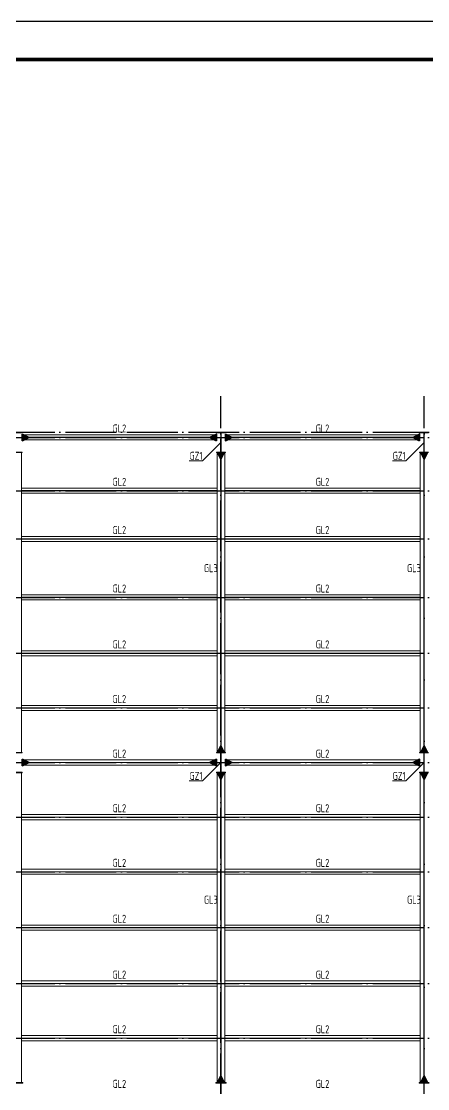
# Model space of a CAD drawing. Extents: x 19118 to 566552, y -1188739 to 92943.
# Drawn here: x 163848 to 179848, y -345099 to -303084 of the extents above; entities that cross this region are included whole.
import ezdxf
from ezdxf.enums import TextEntityAlignment as Align

# ---------------------------------------------------------------- set-up
doc = ezdxf.new("R2010")
doc.units = 0
doc.header["$LTSCALE"] = 1000
doc.header["$MEASUREMENT"] = 0
doc.linetypes.add('DOTE', pattern=[2.42, 2, -0.2, 0.02, -0.2])
doc.linetypes.add('线型2', pattern=[5, 3, -2])
doc.layers.add('DOTE', color=9, linetype='DOTE')
doc.layers.add('PUB_TITLE', color=4, linetype='CONTINUOUS')
for name, color, linetype, lineweight in [('字符标注', 9, 'CONTINUOUS', 18), ('柱_主零件_实线', 51, 'CONTINUOUS', 18), ('梁_主零件_实线', 141, 'CONTINUOUS', 18), ('梁截面名称', 9, 'CONTINUOUS', 18), ('连接标识_刚接符号_梁端', 141, 'CONTINUOUS', 35)]:
    doc.layers.add(name, color=color, linetype=linetype, lineweight=lineweight)
doc.styles.add('PkpmHz', font='Pkpmeng', dxfattribs={"width": 0.7, "bigfont": 'hztxt'})

msp = doc.modelspace()

# ---------------------------------------------------------------- hatches: boundary and pattern name
at = {"layer": '连接标识_刚接符号_梁端'}
for points in [[(163883.4, -319330.75), (164143.4, -319460.75), (163883.4, -319590.75)], [(171533.3, -319590.75), (171273.3, -319460.75), (171533.3, -319330.75)], [(171883.3, -319330.75), (172143.3, -319460.75), (171883.3, -319590.75)], [(179533.3, -319590.75), (179273.3, -319460.75), (179533.3, -319330.75)], [(171838.3, -320060.75), (171708.3, -320320.75), (171578.3, -320060.75)], [(179838.3, -320060.75), (179708.3, -320320.75), (179578.3, -320060.75)], [(171578.3, -331860.75), (171708.3, -331600.75), (171838.3, -331860.75)], [(179578.3, -331860.75), (179708.3, -331600.75), (179838.3, -331860.75)], [(163883.4, -332130.75), (164143.4, -332260.75), (163883.4, -332390.75)], [(171533.3, -332390.75), (171273.3, -332260.75), (171533.3, -332130.75)], [(171883.3, -332130.75), (172143.3, -332260.75), (171883.3, -332390.75)], [(179533.3, -332390.75), (179273.3, -332260.75), (179533.3, -332130.75)], [(171838.3, -332660.75), (171708.3, -332920.75), (171578.3, -332660.75)], [(179838.3, -332660.75), (179708.3, -332920.75), (179578.3, -332660.75)], [(171578.3, -344860.75), (171708.3, -344600.75), (171838.3, -344860.75)], [(179578.3, -344860.75), (179708.3, -344600.75), (179838.3, -344860.75)]]:
    msp.add_hatch(color=256, dxfattribs=at).paths.add_polyline_path(points)

# ---------------------------------------------------------------- linework, layer by layer
at = {"layer": 'DOTE', "color": 8}
for p, q in [((171708.4, -372340.79), (171708.4, -317833.71)), ((179708.4, -372340.79), (179708.4, -317833.71)), ((97826.88, -319260.75), (206364.14, -319260.75)), ((97826.88, -319460.75), (206364.14, -319460.75)), ((97826.88, -321560.76), (206364.14, -321560.76)), ((97826.88, -323460.75), (206364.14, -323460.75)), ((97826.88, -325760.75), (206364.14, -325760.75)), ((97826.88, -327960.75), (206364.14, -327960.75)), ((97826.88, -330110.75), (206364.14, -330110.75)), ((97826.88, -332260.75), (206364.14, -332260.75)), ((97826.88, -334410.75), (206364.14, -334410.75)), ((97826.88, -336560.75), (206364.14, -336560.75)), ((97826.88, -338760.75), (206364.14, -338760.75)), ((97826.88, -340960.75), (206364.14, -340960.75)), ((97826.88, -343110.75), (206364.14, -343110.75))]:
    msp.add_line(p, q, dxfattribs=at)
at = {"layer": 'PUB_TITLE'}
msp.add_lwpolyline([(77811.65, -392183.6), (235461.65, -392183.6), (235461.65, -303083.6), (77811.65, -303083.6)], close=True, dxfattribs=at)
at = {"layer": 'PUB_TITLE', "const_width": 150}
msp.add_lwpolyline([(81561.65, -390683.6), (233961.65, -390683.6), (233961.65, -304583.6), (81561.65, -304583.6)], close=True, dxfattribs=at)
at = {"layer": '字符标注'}
for p, q in [((171708.3, -319660.75), (170988.25, -320380.8)), ((179708.3, -319660.75), (178988.25, -320380.8)), ((170988.25, -320380.8), (170463.25, -320380.8)), ((178988.25, -320380.8), (178463.25, -320380.8)), ((171708.3, -332260.75), (170988.25, -332980.8)), ((179708.3, -332260.75), (178988.25, -332980.8)), ((170988.25, -332980.8), (170463.25, -332980.8)), ((178988.25, -332980.8), (178463.25, -332980.8))]:
    msp.add_line(p, q, dxfattribs=at)
at = {"layer": '字符标注', "const_width": 2}
for points in [[(171709.3, -319660.75, 1), (171707.3, -319660.75, 1)], [(179709.3, -319660.75, 1), (179707.3, -319660.75, 1)], [(171709.3, -332260.75, 1), (171707.3, -332260.75, 1)], [(179709.3, -332260.75, 1), (179707.3, -332260.75, 1)]]:
    msp.add_lwpolyline(points, format="xyb", close=True, dxfattribs=at)
at = {"layer": '柱_主零件_实线', "ltscale": 20}
for p, q in [((163883.4, -319260.75), (163533.4, -319260.75)), ((163533.4, -319280.75), (163883.4, -319280.75)), ((163883.4, -319280.75), (163883.4, -319260.75)), ((171883.3, -319260.75), (171533.3, -319260.75)), ((171533.3, -319260.75), (171533.3, -319280.75)), ((171533.3, -319280.75), (171883.3, -319280.75)), ((171701.3, -319280.75), (171701.3, -320040.75)), ((171715.3, -320040.75), (171715.3, -319280.75)), ((171883.3, -319280.75), (171883.3, -319260.75)), ((179883.3, -319260.75), (179533.3, -319260.75)), ((179533.3, -319260.75), (179533.3, -319280.75)), ((179533.3, -319280.75), (179883.3, -319280.75)), ((179701.3, -319280.75), (179701.3, -320040.75)), ((179715.3, -320040.75), (179715.3, -319280.75)), ((163883.4, -320040.75), (163533.4, -320040.75)), ((163533.4, -320060.75), (163883.4, -320060.75)), ((163883.4, -320060.75), (163883.4, -320040.75)), ((171533.3, -320040.75), (171533.3, -320060.75)), ((171883.3, -320040.75), (171533.3, -320040.75)), ((171533.3, -320060.75), (171883.3, -320060.75)), ((171883.3, -320060.75), (171883.3, -320040.75)), ((179533.3, -320040.75), (179533.3, -320060.75)), ((179883.3, -320040.75), (179533.3, -320040.75)), ((179533.3, -320060.75), (179883.3, -320060.75)), ((163883.4, -331860.75), (163533.4, -331860.75)), ((163533.4, -331880.75), (163883.4, -331880.75)), ((163883.4, -331880.75), (163883.4, -331860.75)), ((171883.3, -331860.75), (171533.3, -331860.75)), ((171533.3, -331860.75), (171533.3, -331880.75)), ((171533.3, -331880.75), (171883.3, -331880.75)), ((171701.3, -331880.75), (171701.3, -332640.75)), ((171715.3, -332640.75), (171715.3, -331880.75)), ((171883.3, -331880.75), (171883.3, -331860.75)), ((179883.3, -331860.75), (179533.3, -331860.75)), ((179533.3, -331860.75), (179533.3, -331880.75)), ((179533.3, -331880.75), (179883.3, -331880.75)), ((179701.3, -331880.75), (179701.3, -332640.75)), ((179715.3, -332640.75), (179715.3, -331880.75)), ((163883.4, -332640.75), (163533.4, -332640.75)), ((163533.4, -332660.75), (163883.4, -332660.75)), ((163883.4, -332660.75), (163883.4, -332640.75)), ((171533.3, -332640.75), (171533.3, -332660.75)), ((171883.3, -332640.75), (171533.3, -332640.75)), ((171533.3, -332660.75), (171883.3, -332660.75)), ((171883.3, -332660.75), (171883.3, -332640.75)), ((179533.3, -332640.75), (179533.3, -332660.75)), ((179883.3, -332640.75), (179533.3, -332640.75)), ((179533.3, -332660.75), (179883.3, -332660.75)), ((163908.4, -344860.75), (163508.4, -344860.75)), ((163508.4, -344880.75), (163908.4, -344880.75)), ((163908.4, -344880.75), (163908.4, -344860.75)), ((171908.3, -344860.75), (171508.3, -344860.75)), ((171508.3, -344860.75), (171508.3, -344880.75)), ((171508.3, -344880.75), (171908.3, -344880.75)), ((171701.3, -344880.75), (171701.3, -345640.75)), ((171715.3, -345640.75), (171715.3, -344880.75)), ((171908.3, -344880.75), (171908.3, -344860.75)), ((179908.3, -344860.75), (179508.3, -344860.75)), ((179508.3, -344860.75), (179508.3, -344880.75)), ((179508.3, -344880.75), (179908.3, -344880.75)), ((179701.3, -344880.75), (179701.3, -345640.75)), ((179715.3, -345640.75), (179715.3, -344880.75))]:
    msp.add_line(p, q, dxfattribs=at)
at = {"layer": '梁_主零件_实线', "ltscale": 20}
for p, q in [((163883.4, -319360.75), (163883.4, -319560.75)), ((171533.3, -319360.75), (163883.4, -319360.75)), ((163883.4, -319560.75), (171533.3, -319560.75)), ((171533.3, -319560.75), (171533.3, -319360.75)), ((171883.3, -319360.75), (171883.3, -319560.75)), ((179533.3, -319360.75), (171883.3, -319360.75)), ((171883.3, -319560.75), (179533.3, -319560.75)), ((179533.3, -319560.75), (179533.3, -319360.75)), ((163858.4, -320060.75), (163558.4, -320060.75)), ((163858.4, -331860.75), (163858.4, -320060.75)), ((171858.3, -320060.75), (171558.3, -320060.75)), ((171558.3, -320060.75), (171558.3, -331860.75)), ((171858.3, -331860.75), (171858.3, -320060.75)), ((179858.3, -320060.75), (179558.3, -320060.75)), ((179558.3, -320060.75), (179558.3, -331860.75)), ((163858.4, -321460.75), (163858.4, -321660.75)), ((171558.3, -321460.75), (163858.4, -321460.75)), ((163858.4, -321660.75), (171558.3, -321660.75)), ((171558.3, -321660.75), (171558.3, -321460.75)), ((171858.3, -321460.75), (171858.3, -321660.75)), ((179558.3, -321460.75), (171858.3, -321460.75)), ((171858.3, -321660.75), (179558.3, -321660.75)), ((179558.3, -321660.75), (179558.3, -321460.75)), ((163858.4, -323360.75), (163858.4, -323560.75)), ((171558.3, -323360.75), (163858.4, -323360.75)), ((171558.3, -323560.75), (171558.3, -323360.75)), ((171858.3, -323360.75), (171858.3, -323560.75)), ((179558.3, -323360.75), (171858.3, -323360.75)), ((179558.3, -323560.75), (179558.3, -323360.75)), ((163858.4, -323560.75), (171558.3, -323560.75)), ((171858.3, -323560.75), (179558.3, -323560.75)), ((163858.4, -325660.75), (163858.4, -325860.75)), ((171558.3, -325660.75), (163858.4, -325660.75)), ((163858.4, -325860.75), (171558.3, -325860.75)), ((171558.3, -325860.75), (171558.3, -325660.75)), ((171858.3, -325660.75), (171858.3, -325860.75)), ((179558.3, -325660.75), (171858.3, -325660.75)), ((171858.3, -325860.75), (179558.3, -325860.75)), ((179558.3, -325860.75), (179558.3, -325660.75)), ((163858.4, -327860.75), (163858.4, -328060.75)), ((171558.3, -327860.75), (163858.4, -327860.75)), ((163858.4, -328060.75), (171558.3, -328060.75)), ((171558.3, -328060.75), (171558.3, -327860.75)), ((171858.3, -327860.75), (171858.3, -328060.75)), ((179558.3, -327860.75), (171858.3, -327860.75)), ((171858.3, -328060.75), (179558.3, -328060.75)), ((179558.3, -328060.75), (179558.3, -327860.75)), ((163858.4, -330010.75), (163858.4, -330210.75)), ((171558.3, -330010.75), (163858.4, -330010.75)), ((163858.4, -330210.75), (171558.3, -330210.75)), ((171558.3, -330210.75), (171558.3, -330010.75)), ((171858.3, -330010.75), (171858.3, -330210.75)), ((179558.3, -330010.75), (171858.3, -330010.75)), ((171858.3, -330210.75), (179558.3, -330210.75)), ((179558.3, -330210.75), (179558.3, -330010.75)), ((163558.4, -331860.75), (163858.4, -331860.75)), ((171558.3, -331860.75), (171858.3, -331860.75)), ((179558.3, -331860.75), (179858.3, -331860.75)), ((163883.4, -332160.75), (163883.4, -332360.75)), ((171533.3, -332160.75), (163883.4, -332160.75)), ((171533.3, -332360.75), (171533.3, -332160.75)), ((171883.3, -332160.75), (171883.3, -332360.75)), ((179533.3, -332160.75), (171883.3, -332160.75)), ((179533.3, -332360.75), (179533.3, -332160.75)), ((163858.4, -332660.75), (163558.4, -332660.75)), ((163858.4, -344860.75), (163858.4, -332660.75)), ((163883.4, -332360.75), (171533.3, -332360.75)), ((171858.3, -332660.75), (171558.3, -332660.75)), ((171558.3, -332660.75), (171558.3, -344860.75)), ((171858.3, -344860.75), (171858.3, -332660.75)), ((171883.3, -332360.75), (179533.3, -332360.75)), ((179858.3, -332660.75), (179558.3, -332660.75)), ((179558.3, -332660.75), (179558.3, -344860.75)), ((163858.4, -334310.75), (163858.4, -334510.75)), ((163858.4, -334310.75), (171558.3, -334310.75)), ((171558.3, -334510.75), (171558.3, -334310.75)), ((171858.3, -334310.75), (171858.3, -334510.75)), ((179558.3, -334310.75), (171858.3, -334310.75)), ((179558.3, -334510.75), (179558.3, -334310.75)), ((163858.4, -334510.75), (171558.3, -334510.75)), ((171858.3, -334510.75), (179558.3, -334510.75)), ((163858.4, -336460.75), (163858.4, -336660.75)), ((171558.3, -336460.75), (163858.4, -336460.75)), ((171558.3, -336660.75), (171558.3, -336460.75)), ((171858.3, -336460.75), (171858.3, -336660.75)), ((179558.3, -336460.75), (171858.3, -336460.75)), ((179558.3, -336660.75), (179558.3, -336460.75)), ((163858.4, -336660.75), (171558.3, -336660.75)), ((171858.3, -336660.75), (179558.3, -336660.75)), ((163858.4, -338660.75), (163858.4, -338860.75)), ((171558.3, -338660.75), (163858.4, -338660.75)), ((163858.4, -338860.75), (171558.3, -338860.75)), ((171558.3, -338860.75), (171558.3, -338660.75)), ((171858.3, -338660.75), (171858.3, -338860.75)), ((179558.3, -338660.75), (171858.3, -338660.75)), ((171858.3, -338860.75), (179558.3, -338860.75)), ((179558.3, -338860.75), (179558.3, -338660.75)), ((163858.4, -340860.75), (163858.4, -341060.75)), ((171558.3, -340860.75), (163858.4, -340860.75)), ((163858.4, -341060.75), (171558.3, -341060.75)), ((171558.3, -341060.75), (171558.3, -340860.75)), ((171858.3, -340860.75), (171858.3, -341060.75)), ((179558.3, -340860.75), (171858.3, -340860.75)), ((171858.3, -341060.75), (179558.3, -341060.75)), ((179558.3, -341060.75), (179558.3, -340860.75)), ((163858.4, -343010.75), (163858.4, -343210.75)), ((171558.3, -343010.75), (163858.4, -343010.75)), ((163858.4, -343210.75), (171558.3, -343210.75)), ((171558.3, -343210.75), (171558.3, -343010.75)), ((171858.3, -343010.75), (171858.3, -343210.75)), ((171858.3, -343010.75), (179558.3, -343010.75)), ((171858.3, -343210.75), (179558.3, -343210.75)), ((179558.3, -343210.75), (179558.3, -343010.75)), ((163558.4, -344860.75), (163858.4, -344860.75)), ((171558.3, -344860.75), (171858.3, -344860.75)), ((179558.3, -344860.75), (179858.3, -344860.75))]:
    msp.add_line(p, q, dxfattribs=at)
at = {"layer": '梁_主零件_实线', "linetype": '线型2', "ltscale": 20}
for p, q in [((163883.4, -319457.74), (171533.3, -319457.74)), ((163883.4, -319463.74), (171533.3, -319463.74)), ((171883.3, -319457.74), (179533.3, -319457.74)), ((171883.3, -319463.74), (179533.3, -319463.74)), ((171702.3, -331860.75), (171702.3, -320060.75)), ((171714.3, -331860.75), (171714.3, -320060.75)), ((179702.3, -331860.75), (179702.3, -320060.75)), ((179714.3, -331860.75), (179714.3, -320060.75)), ((163858.4, -321557.74), (171558.3, -321557.74)), ((163858.4, -321563.74), (171558.3, -321563.74)), ((171858.3, -321557.74), (179558.3, -321557.74)), ((171858.3, -321563.74), (179558.3, -321563.74)), ((163858.4, -323457.75), (171558.3, -323457.75)), ((163858.4, -323463.75), (171558.3, -323463.75)), ((171858.3, -323457.75), (179558.3, -323457.75)), ((171858.3, -323463.75), (179558.3, -323463.75)), ((163858.4, -325757.75), (171558.3, -325757.75)), ((163858.4, -325763.75), (171558.3, -325763.75)), ((171858.3, -325757.75), (179558.3, -325757.75)), ((171858.3, -325763.75), (179558.3, -325763.75)), ((163858.4, -327957.75), (171558.3, -327957.75)), ((163858.4, -327963.75), (171558.3, -327963.75)), ((171858.3, -327957.75), (179558.3, -327957.75)), ((171858.3, -327963.75), (179558.3, -327963.75)), ((163858.4, -330107.75), (171558.3, -330107.75)), ((163858.4, -330113.75), (171558.3, -330113.75)), ((171858.3, -330107.75), (179558.3, -330107.75)), ((171858.3, -330113.75), (179558.3, -330113.75)), ((163883.4, -332257.75), (171533.3, -332257.75)), ((163883.4, -332263.75), (171533.3, -332263.75)), ((171883.3, -332257.75), (179533.3, -332257.75)), ((171883.3, -332263.75), (179533.3, -332263.75)), ((171702.3, -344860.75), (171702.3, -332660.75)), ((171714.3, -344860.75), (171714.3, -332660.75)), ((179702.3, -344860.75), (179702.3, -332660.75)), ((179714.3, -344860.75), (179714.3, -332660.75)), ((163858.4, -334407.75), (171558.3, -334407.75)), ((163858.4, -334413.75), (171558.3, -334413.75)), ((171858.3, -334407.75), (179558.3, -334407.75)), ((171858.3, -334413.75), (179558.3, -334413.75)), ((163858.4, -336557.75), (171558.3, -336557.75)), ((163858.4, -336563.75), (171558.3, -336563.75)), ((171858.3, -336557.75), (179558.3, -336557.75)), ((171858.3, -336563.75), (179558.3, -336563.75)), ((163858.4, -338757.75), (171558.3, -338757.75)), ((163858.4, -338763.75), (171558.3, -338763.75)), ((171858.3, -338757.75), (179558.3, -338757.75)), ((171858.3, -338763.75), (179558.3, -338763.75)), ((163858.4, -340957.75), (171558.3, -340957.75)), ((163858.4, -340963.75), (171558.3, -340963.75)), ((171858.3, -340957.75), (179558.3, -340957.75)), ((171858.3, -340963.75), (179558.3, -340963.75)), ((163858.4, -343107.75), (171558.3, -343107.75)), ((163858.4, -343113.75), (171558.3, -343113.75)), ((171858.3, -343107.75), (179558.3, -343107.75)), ((171858.3, -343113.75), (179558.3, -343113.75))]:
    msp.add_line(p, q, dxfattribs=at)
at = {"layer": '连接标识_刚接符号_梁端', "linetype": 'Continuous'}
for points in [[(163883.4, -319330.75), (164143.4, -319460.75), (163883.4, -319590.75)], [(171533.3, -319590.75), (171273.3, -319460.75), (171533.3, -319330.75)], [(171883.3, -319330.75), (172143.3, -319460.75), (171883.3, -319590.75)], [(179533.3, -319590.75), (179273.3, -319460.75), (179533.3, -319330.75)], [(171838.3, -320060.75), (171708.3, -320320.75), (171578.3, -320060.75)], [(179838.3, -320060.75), (179708.3, -320320.75), (179578.3, -320060.75)], [(171578.3, -331860.75), (171708.3, -331600.75), (171838.3, -331860.75)], [(179578.3, -331860.75), (179708.3, -331600.75), (179838.3, -331860.75)], [(163883.4, -332130.75), (164143.4, -332260.75), (163883.4, -332390.75)], [(171533.3, -332390.75), (171273.3, -332260.75), (171533.3, -332130.75)], [(171883.3, -332130.75), (172143.3, -332260.75), (171883.3, -332390.75)], [(179533.3, -332390.75), (179273.3, -332260.75), (179533.3, -332130.75)], [(171838.3, -332660.75), (171708.3, -332920.75), (171578.3, -332660.75)], [(179838.3, -332660.75), (179708.3, -332920.75), (179578.3, -332660.75)], [(171578.3, -344860.75), (171708.3, -344600.75), (171838.3, -344860.75)], [(179578.3, -344860.75), (179708.3, -344600.75), (179838.3, -344860.75)]]:
    msp.add_lwpolyline(points, close=True, dxfattribs=at)

# ---------------------------------------------------------------- texts
at = {"layer": '字符标注', "style": 'PkpmHz', "width": 0.71}
for p in [(170725.75, -320344.19), (178725.75, -320344.19), (170725.75, -332944.19), (178725.75, -332944.19)]:
    msp.add_text('GZ1', height=315, dxfattribs=at).set_placement(p, align=Align.CENTER)
at = {"layer": '梁截面名称', "style": 'PkpmHz', "width": 0.71}
for s, p in [('GL2', (167708.35, -319110.75)), ('GL2', (175708.3, -319110.75)), ('GL2', (167708.35, -321210.75)), ('GL2', (175708.3, -321210.75)), ('GL2', (167708.35, -323110.75)), ('GL2', (175708.3, -323110.75)), ('GL3', (171308.3, -324610.75)), ('GL3', (179308.3, -324610.75)), ('GL2', (167708.35, -325410.75)), ('GL2', (175708.3, -325410.75)), ('GL2', (167708.35, -327610.75)), ('GL2', (175708.3, -327610.75)), ('GL2', (167708.35, -329760.75)), ('GL2', (175708.3, -329760.75)), ('GL2', (167708.35, -331910.75)), ('GL2', (175708.3, -331910.75)), ('GL2', (167708.35, -334060.75)), ('GL2', (175708.3, -334060.75)), ('GL2', (167708.35, -336210.75)), ('GL2', (175708.3, -336210.75)), ('GL3', (171308.3, -337660.75)), ('GL3', (179308.3, -337660.75)), ('GL2', (167708.35, -338410.75)), ('GL2', (175708.3, -338410.75)), ('GL2', (167708.35, -340610.75)), ('GL2', (175708.3, -340610.75)), ('GL2', (167708.35, -342760.75)), ('GL2', (175708.3, -342760.75)), ('GL2', (167708.35, -344910.75)), ('GL2', (175708.3, -344910.75))]:
    msp.add_text(s, height=315, dxfattribs=at).set_placement(p, align=Align.MIDDLE_CENTER)

doc.saveas('drawing.dxf')
